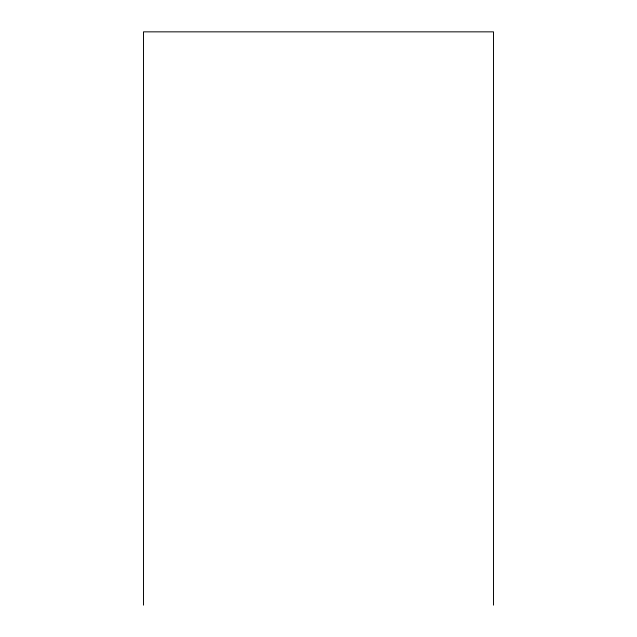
<?xml version="1.0" encoding="UTF-8"?>
<svg xmlns="http://www.w3.org/2000/svg" width="637" height="637" viewBox="0 0 637 637"><rect width="100%" height="100%" fill="white"/><g stroke="black" fill="none" stroke-linecap="round" stroke-linejoin="round"><path stroke-width="0.96" d="M493.516 605.15L493.516 31.85L143.484 31.85L143.484 605.15"/></g></svg>
